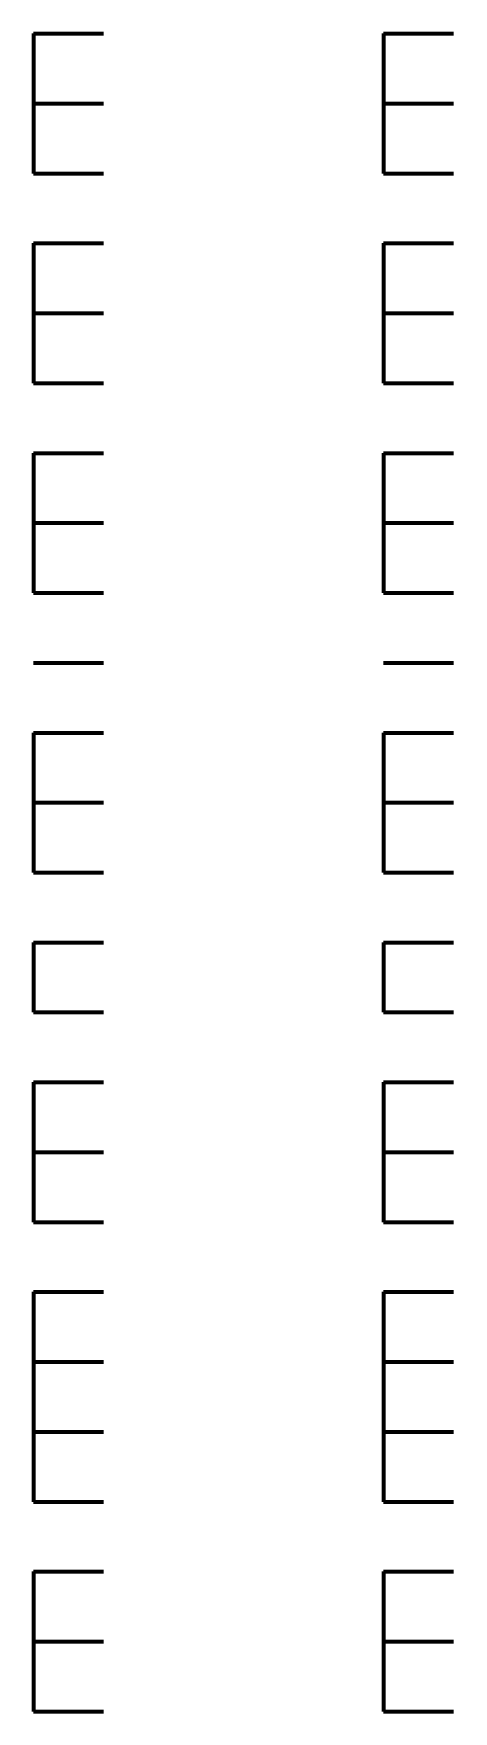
# Model space of a CAD drawing. Header units: inches. Extents: x 16 to 776, y 37 to 575.
# Drawn here: x 305.167 to 306.167, y 335 to 339 of the extents above; entities that cross this region are included whole.
import ezdxf

# ---------------------------------------------------------------- set-up
doc = ezdxf.new("R2010")
doc.units = ezdxf.units.IN
doc.header["$MEASUREMENT"] = 0
doc.layers.add('P', color=250, linetype='CONTINUOUS', lineweight=100)

msp = doc.modelspace()

# ---------------------------------------------------------------- linework, layer by layer
at = {"layer": 'P', "color": 0, "linetype": 'Continuous'}
for points in [[(305.1667, 339), (305.3333, 339)], [(305.1667, 339), (305.1667, 338.8333)], [(305.1667, 339), (305.3333, 339)], [(305.3333, 339), (305.3333, 339)], [(305.3333, 339), (305.3333, 339)], [(306, 339), (306.1667, 339)], [(306, 339), (306, 338.8333)], [(306, 339), (306.1667, 339)], [(306.1667, 339), (306.1667, 339)], [(306.1667, 339), (306.1667, 339)], [(305.1667, 338.8333), (305.3333, 338.8333)], [(305.1667, 338.8333), (305.1667, 338.8333)], [(305.1667, 338.8333), (305.3333, 338.8333)], [(305.1667, 338.8333), (305.3333, 338.8333)], [(305.1667, 338.8333), (305.1667, 338.6667)], [(305.1667, 338.8333), (305.3333, 338.8333)], [(305.3333, 338.8333), (305.3333, 338.8333)], [(305.3333, 338.8333), (305.3333, 338.8333)], [(305.3333, 338.8333), (305.3333, 338.8333)], [(305.3333, 338.8333), (305.3333, 338.8333)], [(306, 338.8333), (306.1667, 338.8333)], [(306, 338.8333), (306, 338.8333)], [(306, 338.8333), (306.1667, 338.8333)], [(306, 338.8333), (306.1667, 338.8333)], [(306, 338.8333), (306, 338.6667)], [(306, 338.8333), (306.1667, 338.8333)], [(306.1667, 338.8333), (306.1667, 338.8333)], [(306.1667, 338.8333), (306.1667, 338.8333)], [(306.1667, 338.8333), (306.1667, 338.8333)], [(306.1667, 338.8333), (306.1667, 338.8333)], [(305.1667, 338.6667), (305.3333, 338.6667)], [(305.1667, 338.6667), (305.3333, 338.6667)], [(305.3333, 338.6667), (305.3333, 338.6667)], [(305.3333, 338.6667), (305.3333, 338.6667)], [(306, 338.6667), (306.1667, 338.6667)], [(306, 338.6667), (306.1667, 338.6667)], [(306.1667, 338.6667), (306.1667, 338.6667)], [(306.1667, 338.6667), (306.1667, 338.6667)], [(305.1667, 338.5), (305.3333, 338.5)], [(305.1667, 338.5), (305.1667, 338.3333)], [(305.1667, 338.5), (305.3333, 338.5)], [(305.3333, 338.5), (305.3333, 338.5)], [(305.3333, 338.5), (305.3333, 338.5)], [(306, 338.5), (306.1667, 338.5)], [(306, 338.5), (306, 338.3333)], [(306, 338.5), (306.1667, 338.5)], [(306.1667, 338.5), (306.1667, 338.5)], [(306.1667, 338.5), (306.1667, 338.5)], [(305.1667, 338.3333), (305.3333, 338.3333)], [(305.1667, 338.3333), (305.1667, 338.3333)], [(305.1667, 338.3333), (305.3333, 338.3333)], [(305.1667, 338.3333), (305.3333, 338.3333)], [(305.1667, 338.3333), (305.1667, 338.1667)], [(305.1667, 338.3333), (305.3333, 338.3333)], [(305.3333, 338.3333), (305.3333, 338.3333)], [(305.3333, 338.3333), (305.3333, 338.3333)], [(305.3333, 338.3333), (305.3333, 338.3333)], [(305.3333, 338.3333), (305.3333, 338.3333)], [(306, 338.3333), (306.1667, 338.3333)], [(306, 338.3333), (306, 338.3333)], [(306, 338.3333), (306.1667, 338.3333)], [(306, 338.3333), (306.1667, 338.3333)], [(306, 338.3333), (306, 338.1667)], [(306, 338.3333), (306.1667, 338.3333)], [(306.1667, 338.3333), (306.1667, 338.3333)], [(306.1667, 338.3333), (306.1667, 338.3333)], [(306.1667, 338.3333), (306.1667, 338.3333)], [(306.1667, 338.3333), (306.1667, 338.3333)], [(305.1667, 338.1667), (305.3333, 338.1667)], [(305.1667, 338.1667), (305.3333, 338.1667)], [(305.3333, 338.1667), (305.3333, 338.1667)], [(305.3333, 338.1667), (305.3333, 338.1667)], [(306, 338.1667), (306.1667, 338.1667)], [(306, 338.1667), (306.1667, 338.1667)], [(306.1667, 338.1667), (306.1667, 338.1667)], [(306.1667, 338.1667), (306.1667, 338.1667)], [(305.1667, 338), (305.3333, 338)], [(305.1667, 338), (305.1667, 338)], [(305.1667, 338), (305.3333, 338)], [(305.1667, 338), (305.3333, 338)], [(305.1667, 338), (305.1667, 337.8333)], [(305.1667, 338), (305.3333, 338)], [(305.3333, 338), (305.3333, 338)], [(305.3333, 338), (305.3333, 338)], [(305.3333, 338), (305.3333, 338)], [(305.3333, 338), (305.3333, 338)], [(306, 338), (306.1667, 338)], [(306, 338), (306, 338)], [(306, 338), (306.1667, 338)], [(306, 338), (306.1667, 338)], [(306, 338), (306, 337.8333)], [(306, 338), (306.1667, 338)], [(306.1667, 338), (306.1667, 338)], [(306.1667, 338), (306.1667, 338)], [(306.1667, 338), (306.1667, 338)], [(306.1667, 338), (306.1667, 338)], [(305.1667, 337.8333), (305.3333, 337.8333)], [(305.1667, 337.8333), (305.1667, 337.6667)], [(305.1667, 337.8333), (305.3333, 337.8333)], [(305.3333, 337.8333), (305.3333, 337.8333)], [(305.3333, 337.8333), (305.3333, 337.8333)], [(306, 337.8333), (306.1667, 337.8333)], [(306, 337.8333), (306, 337.6667)], [(306, 337.8333), (306.1667, 337.8333)], [(306.1667, 337.8333), (306.1667, 337.8333)], [(306.1667, 337.8333), (306.1667, 337.8333)], [(305.1667, 337.6667), (305.3333, 337.6667)], [(305.1667, 337.6667), (305.3333, 337.6667)], [(305.1667, 337.6667), (305.3333, 337.6667)], [(305.3333, 337.6667), (305.3333, 337.6667)], [(305.3333, 337.6667), (305.3333, 337.6667)], [(305.3333, 337.6667), (305.3333, 337.6667)], [(306, 337.6667), (306.1667, 337.6667)], [(306, 337.6667), (306.1667, 337.6667)], [(306, 337.6667), (306.1667, 337.6667)], [(306.1667, 337.6667), (306.1667, 337.6667)], [(306.1667, 337.6667), (306.1667, 337.6667)], [(306.1667, 337.6667), (306.1667, 337.6667)], [(305.1667, 337.5), (305.3333, 337.5)], [(305.1667, 337.5), (305.3333, 337.5)], [(305.1667, 337.5), (305.3333, 337.5)], [(305.1667, 337.5), (305.3333, 337.5)], [(305.1667, 337.5), (305.3333, 337.5)], [(305.1667, 337.5), (305.3333, 337.5)], [(305.1667, 337.5), (305.3333, 337.5)], [(305.3333, 337.5), (305.3333, 337.5)], [(305.3333, 337.5), (305.3333, 337.5)], [(305.3333, 337.5), (305.3333, 337.5)], [(305.3333, 337.5), (305.3333, 337.5)], [(305.3333, 337.5), (305.3333, 337.5)], [(305.3333, 337.5), (305.3333, 337.5)], [(305.3333, 337.5), (305.3333, 337.5)], [(306, 337.5), (306.1667, 337.5)], [(306, 337.5), (306.1667, 337.5)], [(306, 337.5), (306.1667, 337.5)], [(306, 337.5), (306.1667, 337.5)], [(306, 337.5), (306.1667, 337.5)], [(306, 337.5), (306.1667, 337.5)], [(306, 337.5), (306.1667, 337.5)], [(306.1667, 337.5), (306.1667, 337.5)], [(306.1667, 337.5), (306.1667, 337.5)], [(306.1667, 337.5), (306.1667, 337.5)], [(306.1667, 337.5), (306.1667, 337.5)], [(306.1667, 337.5), (306.1667, 337.5)], [(306.1667, 337.5), (306.1667, 337.5)], [(306.1667, 337.5), (306.1667, 337.5)], [(305.1667, 337.3333), (305.3333, 337.3333)], [(305.1667, 337.3333), (305.1667, 337.1667)], [(305.1667, 337.3333), (305.3333, 337.3333)], [(305.3333, 337.3333), (305.3333, 337.3333)], [(305.3333, 337.3333), (305.3333, 337.3333)], [(306, 337.3333), (306.1667, 337.3333)], [(306, 337.3333), (306, 337.1667)], [(306, 337.3333), (306.1667, 337.3333)], [(306.1667, 337.3333), (306.1667, 337.3333)], [(306.1667, 337.3333), (306.1667, 337.3333)], [(305.1667, 337.1667), (305.3333, 337.1667)], [(305.1667, 337.1667), (305.1667, 337)], [(305.1667, 337.1667), (305.3333, 337.1667)], [(305.3333, 337.1667), (305.3333, 337.1667)], [(305.3333, 337.1667), (305.3333, 337.1667)], [(306, 337.1667), (306.1667, 337.1667)], [(306, 337.1667), (306, 337)], [(306, 337.1667), (306.1667, 337.1667)], [(306.1667, 337.1667), (306.1667, 337.1667)], [(306.1667, 337.1667), (306.1667, 337.1667)], [(305.1667, 337), (305.3333, 337)], [(305.1667, 337), (305.3333, 337)], [(305.1667, 337), (305.3333, 337)], [(305.1667, 337), (305.3333, 337)], [(305.1667, 337), (305.3333, 337)], [(305.1667, 337), (305.3333, 337)], [(305.3333, 337), (305.3333, 337)], [(305.3333, 337), (305.3333, 337)], [(305.3333, 337), (305.3333, 337)], [(305.3333, 337), (305.3333, 337)], [(305.3333, 337), (305.3333, 337)], [(305.3333, 337), (305.3333, 337)], [(306, 337), (306.1667, 337)], [(306, 337), (306.1667, 337)], [(306, 337), (306.1667, 337)], [(306, 337), (306.1667, 337)], [(306, 337), (306.1667, 337)], [(306, 337), (306.1667, 337)], [(306.1667, 337), (306.1667, 337)], [(306.1667, 337), (306.1667, 337)], [(306.1667, 337), (306.1667, 337)], [(306.1667, 337), (306.1667, 337)], [(306.1667, 337), (306.1667, 337)], [(306.1667, 337), (306.1667, 337)], [(305.1667, 336.8333), (305.3333, 336.8333)], [(305.1667, 336.8333), (305.1667, 336.6667)], [(305.1667, 336.8333), (305.3333, 336.8333)], [(305.3333, 336.8333), (305.3333, 336.8333)], [(305.3333, 336.8333), (305.3333, 336.8333)], [(306, 336.8333), (306.1667, 336.8333)], [(306, 336.8333), (306, 336.6667)], [(306, 336.8333), (306.1667, 336.8333)], [(306.1667, 336.8333), (306.1667, 336.8333)], [(306.1667, 336.8333), (306.1667, 336.8333)], [(305.1667, 336.6667), (305.3333, 336.6667)], [(305.1667, 336.6667), (305.1667, 336.6667)], [(305.1667, 336.6667), (305.3333, 336.6667)], [(305.1667, 336.6667), (305.3333, 336.6667)], [(305.1667, 336.6667), (305.3333, 336.6667)], [(305.3333, 336.6667), (305.3333, 336.6667)], [(305.3333, 336.6667), (305.3333, 336.6667)], [(305.3333, 336.6667), (305.3333, 336.6667)], [(305.3333, 336.6667), (305.3333, 336.6667)], [(306, 336.6667), (306.1667, 336.6667)], [(306, 336.6667), (306, 336.6667)], [(306, 336.6667), (306.1667, 336.6667)], [(306, 336.6667), (306.1667, 336.6667)], [(306, 336.6667), (306.1667, 336.6667)], [(306.1667, 336.6667), (306.1667, 336.6667)], [(306.1667, 336.6667), (306.1667, 336.6667)], [(306.1667, 336.6667), (306.1667, 336.6667)], [(306.1667, 336.6667), (306.1667, 336.6667)], [(305.1667, 336.5), (305.3333, 336.5)], [(305.1667, 336.5), (305.1667, 336.3333)], [(305.1667, 336.5), (305.3333, 336.5)], [(305.3333, 336.5), (305.3333, 336.5)], [(305.3333, 336.5), (305.3333, 336.5)], [(306, 336.5), (306.1667, 336.5)], [(306, 336.5), (306, 336.3333)], [(306, 336.5), (306.1667, 336.5)], [(306.1667, 336.5), (306.1667, 336.5)], [(306.1667, 336.5), (306.1667, 336.5)], [(305.1667, 336.3333), (305.3333, 336.3333)], [(305.1667, 336.3333), (305.1667, 336.1667)], [(305.1667, 336.3333), (305.3333, 336.3333)], [(305.3333, 336.3333), (305.3333, 336.3333)], [(305.3333, 336.3333), (305.3333, 336.3333)], [(306, 336.3333), (306.1667, 336.3333)], [(306, 336.3333), (306, 336.1667)], [(306, 336.3333), (306.1667, 336.3333)], [(306.1667, 336.3333), (306.1667, 336.3333)], [(306.1667, 336.3333), (306.1667, 336.3333)], [(305.1667, 336.1667), (305.3333, 336.1667)], [(305.1667, 336.1667), (305.1667, 336.1667)], [(305.1667, 336.1667), (305.3333, 336.1667)], [(305.1667, 336.1667), (305.3333, 336.1667)], [(305.1667, 336.1667), (305.3333, 336.1667)], [(305.3333, 336.1667), (305.3333, 336.1667)], [(305.3333, 336.1667), (305.3333, 336.1667)], [(305.3333, 336.1667), (305.3333, 336.1667)], [(305.3333, 336.1667), (305.3333, 336.1667)], [(306, 336.1667), (306.1667, 336.1667)], [(306, 336.1667), (306, 336.1667)], [(306, 336.1667), (306.1667, 336.1667)], [(306, 336.1667), (306.1667, 336.1667)], [(306, 336.1667), (306.1667, 336.1667)], [(306.1667, 336.1667), (306.1667, 336.1667)], [(306.1667, 336.1667), (306.1667, 336.1667)], [(306.1667, 336.1667), (306.1667, 336.1667)], [(306.1667, 336.1667), (306.1667, 336.1667)], [(305.1667, 336), (305.3333, 336)], [(305.1667, 336), (305.1667, 335.8333)], [(305.1667, 336), (305.3333, 336)], [(305.3333, 336), (305.3333, 336)], [(305.3333, 336), (305.3333, 336)], [(306, 336), (306.1667, 336)], [(306, 336), (306, 335.8333)], [(306, 336), (306.1667, 336)], [(306.1667, 336), (306.1667, 336)], [(306.1667, 336), (306.1667, 336)], [(305.1667, 335.8333), (305.3333, 335.8333)], [(305.1667, 335.8333), (305.1667, 335.8333)], [(305.1667, 335.8333), (305.3333, 335.8333)], [(305.1667, 335.8333), (305.3333, 335.8333)], [(305.1667, 335.8333), (305.1667, 335.6667)], [(305.1667, 335.8333), (305.3333, 335.8333)], [(305.3333, 335.8333), (305.3333, 335.8333)], [(305.3333, 335.8333), (305.3333, 335.8333)], [(305.3333, 335.8333), (305.3333, 335.8333)], [(305.3333, 335.8333), (305.3333, 335.8333)], [(306, 335.8333), (306.1667, 335.8333)], [(306, 335.8333), (306, 335.8333)], [(306, 335.8333), (306.1667, 335.8333)], [(306, 335.8333), (306.1667, 335.8333)], [(306, 335.8333), (306, 335.6667)], [(306, 335.8333), (306.1667, 335.8333)], [(306.1667, 335.8333), (306.1667, 335.8333)], [(306.1667, 335.8333), (306.1667, 335.8333)], [(306.1667, 335.8333), (306.1667, 335.8333)], [(306.1667, 335.8333), (306.1667, 335.8333)], [(305.1667, 335.6667), (305.3333, 335.6667)], [(305.1667, 335.6667), (305.1667, 335.5)], [(305.1667, 335.6667), (305.3333, 335.6667)], [(305.3333, 335.6667), (305.3333, 335.6667)], [(305.3333, 335.6667), (305.3333, 335.6667)], [(306, 335.6667), (306.1667, 335.6667)], [(306, 335.6667), (306, 335.5)], [(306, 335.6667), (306.1667, 335.6667)], [(306.1667, 335.6667), (306.1667, 335.6667)], [(306.1667, 335.6667), (306.1667, 335.6667)], [(305.1667, 335.5), (305.3333, 335.5)], [(305.1667, 335.5), (305.3333, 335.5)], [(305.1667, 335.5), (305.3333, 335.5)], [(305.3333, 335.5), (305.3333, 335.5)], [(305.3333, 335.5), (305.3333, 335.5)], [(305.3333, 335.5), (305.3333, 335.5)], [(306, 335.5), (306.1667, 335.5)], [(306, 335.5), (306.1667, 335.5)], [(306, 335.5), (306.1667, 335.5)], [(306.1667, 335.5), (306.1667, 335.5)], [(306.1667, 335.5), (306.1667, 335.5)], [(306.1667, 335.5), (306.1667, 335.5)], [(305.1667, 335.3333), (305.3333, 335.3333)], [(305.1667, 335.3333), (305.3333, 335.3333)], [(305.1667, 335.3333), (305.3333, 335.3333)], [(305.1667, 335.3333), (305.3333, 335.3333)], [(305.1667, 335.3333), (305.1667, 335.1667)], [(305.1667, 335.3333), (305.3333, 335.3333)], [(305.3333, 335.3333), (305.3333, 335.3333)], [(305.3333, 335.3333), (305.3333, 335.3333)], [(305.3333, 335.3333), (305.3333, 335.3333)], [(305.3333, 335.3333), (305.3333, 335.3333)], [(305.3333, 335.3333), (305.3333, 335.3333)], [(306, 335.3333), (306.1667, 335.3333)], [(306, 335.3333), (306.1667, 335.3333)], [(306, 335.3333), (306.1667, 335.3333)], [(306, 335.3333), (306.1667, 335.3333)], [(306, 335.3333), (306, 335.1667)], [(306, 335.3333), (306.1667, 335.3333)], [(306.1667, 335.3333), (306.1667, 335.3333)], [(306.1667, 335.3333), (306.1667, 335.3333)], [(306.1667, 335.3333), (306.1667, 335.3333)], [(306.1667, 335.3333), (306.1667, 335.3333)], [(306.1667, 335.3333), (306.1667, 335.3333)], [(305.1667, 335.1667), (305.3333, 335.1667)], [(305.1667, 335.1667), (305.1667, 335)], [(305.1667, 335.1667), (305.3333, 335.1667)], [(305.3333, 335.1667), (305.3333, 335.1667)], [(305.3333, 335.1667), (305.3333, 335.1667)], [(306, 335.1667), (306.1667, 335.1667)], [(306, 335.1667), (306, 335)], [(306, 335.1667), (306.1667, 335.1667)], [(306.1667, 335.1667), (306.1667, 335.1667)], [(306.1667, 335.1667), (306.1667, 335.1667)], [(305.1667, 335), (305.3333, 335)], [(305.1667, 335), (305.3333, 335)], [(305.1667, 335), (305.3333, 335)], [(305.1667, 335), (305.3333, 335)], [(305.1667, 335), (305.3333, 335)], [(305.1667, 335), (305.3333, 335)], [(305.3333, 335), (305.3333, 335)], [(305.3333, 335), (305.3333, 335)], [(305.3333, 335), (305.3333, 335)], [(305.3333, 335), (305.3333, 335)], [(305.3333, 335), (305.3333, 335)], [(305.3333, 335), (305.3333, 335)], [(306, 335), (306.1667, 335)], [(306, 335), (306.1667, 335)], [(306, 335), (306.1667, 335)], [(306, 335), (306.1667, 335)], [(306, 335), (306.1667, 335)], [(306, 335), (306.1667, 335)], [(306.1667, 335), (306.1667, 335)], [(306.1667, 335), (306.1667, 335)], [(306.1667, 335), (306.1667, 335)], [(306.1667, 335), (306.1667, 335)], [(306.1667, 335), (306.1667, 335)], [(306.1667, 335), (306.1667, 335)]]:
    msp.add_lwpolyline(points, dxfattribs=at)

doc.saveas('drawing.dxf')
